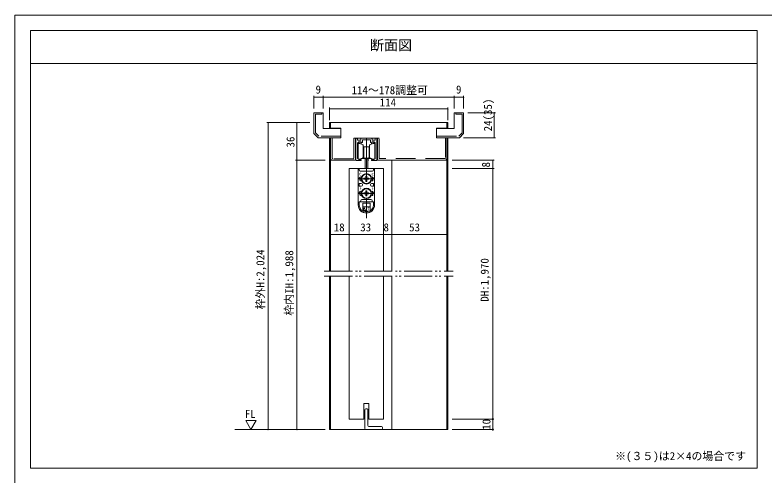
# Model space of a CAD drawing. Units: millimetres on the paper, enlarged 10 times, with parts at other scales. Extents: x -1985 to 2015, y -1370 to 1400.
# Drawn here: x -1985 to 420, y -78 to 1400 of the extents above; entities that cross this region are included whole.
import ezdxf
from ezdxf.enums import TextEntityAlignment as Align

# ---------------------------------------------------------------- set-up
doc = ezdxf.new("R2010")
doc.units = ezdxf.units.MM
doc.header["$LTSCALE"] = 10
doc.header["$PDMODE"] = 32
doc.header["$PDSIZE"] = 4
for name, pattern in [('DOUBLE_CHAIN2', [12.8, 9, -1, 0.6, -0.6, 0.6, -1]), ('USER1', [19.05, 12.7, -6.35]), ('USER2', [9.525, 6.35, -3.175]), ('USER3', [31.75, 15.875, -3.175, 3.175, -3.175, 3.175, -3.175])]:
    doc.linetypes.add(name, pattern=pattern)
doc.layers.add('1-1_0', color=7, linetype='Continuous', lineweight=20)
doc.layers.add('2-0_18', color=7, linetype='Continuous', lineweight=20)
doc.styles.add('ＭＳ ゴシック', font='')
doc.styles.get('ＭＳ ゴシック').set_extended_font_data('MS Gothic')

msp = doc.modelspace()

# ---------------------------------------------------------------- linework, layer by layer
at = {"layer": '1-1_0'}
for p, q in [((-1935, 1350), (395, 1350)), ((395, -52.5), (395, 1350)), ((-1935, 1245), (395, 1245))]:
    msp.add_line(p, q, dxfattribs=at)
for points in [[(2015, -1370), (2015, 1400), (-1985, 1400), (-1985, -1370)], [(395, -52.5), (-1935, -52.5), (-1935, 1350)]]:
    msp.add_lwpolyline(points, dxfattribs=at)
at = {"layer": '2-0_18', "color": 4, "lineweight": 9}
for p, q in [((-1026.55, 1100.02), (-1026.55, 1140.6)), ((-996.03, 1136.43), (-1026.55, 1136.43)), ((-996.55, 1100), (-996.55, 1140.59)), ((-576.55, 1136.42), (-996.55, 1136.42)), ((-576.55, 1100), (-576.55, 1140.59)), ((-576.55, 1100), (-576.55, 1140.59)), ((-546.55, 1136.42), (-576.55, 1136.42)), ((-546.55, 1100), (-546.55, 1140.59)), ((-976.55, 1062.73), (-976.55, 1103.31)), ((-596.55, 1099.15), (-976.55, 1099.15)), ((-596.55, 1062.73), (-596.55, 1103.31)), ((-533.22, 1086.67), (-443.96, 1086.67)), ((-448.13, 1006.67), (-448.13, 1086.67)), ((-1039.88, 1055), (-1177.86, 1055)), ((-1173.7, 1055), (-1173.7, 71.19)), ((-1039.88, 1055), (-1085.25, 1055)), ((-1081.08, 935), (-1081.08, 1055)), ((-546.55, 1006.67), (-443.96, 1006.67)), ((-989.88, 935), (-1085.25, 935)), ((-1081.08, 935), (-1081.08, 71.19)), ((-583.22, 935), (-448.56, 935)), ((-452.72, 907.35), (-452.72, 935)), ((-583.22, 908.34), (-448.56, 908.34)), ((-452.72, 907.35), (-452.72, 104.52)), ((-913.22, 696.78), (-973.22, 696.78)), ((-913.22, 696.78), (-803.22, 696.78)), ((-803.22, 696.78), (-599.88, 696.78)), ((-583.22, 104.52), (-452.72, 104.52)), ((-452.72, 104.52), (-452.72, 71.19)), ((-989.88, 71.19), (-1279.74, 71.19)), ((-583.22, 71.19), (-452.72, 71.19))]:
    msp.add_line(p, q, dxfattribs=at)
at = {"layer": '2-0_18'}
for p, q in [((-1026.55, 1020), (-1026.55, 1086.67)), ((-1026.55, 1086.67), (-996.55, 1086.67)), ((-996.55, 1036.67), (-996.55, 1086.67)), ((-576.55, 1036.67), (-576.55, 1086.67)), ((-546.55, 1086.67), (-576.55, 1086.67)), ((-546.55, 1020), (-546.55, 1086.67)), ((-939.88, 1036.67), (-996.55, 1036.67)), ((-973.22, 1055), (-976.55, 1055)), ((-976.55, 1055), (-976.55, 1036.67)), ((-973.22, 1055), (-833.22, 1055)), ((-973.22, 1055), (-973.22, 1037.67)), ((-739.88, 1055), (-973.22, 1055)), ((-973.22, 1055), (-973.22, 1037.67)), ((-939.88, 1037.67), (-973.22, 1037.67)), ((-939.88, 1037.67), (-939.88, 1006.67)), ((-939.88, 1036.67), (-939.88, 1006.67)), ((-833.22, 1055), (-599.88, 1055)), ((-599.88, 1055), (-739.88, 1055)), ((-633.22, 1006.67), (-633.22, 1037.67)), ((-599.88, 1037.67), (-633.22, 1037.67)), ((-633.22, 1037.67), (-633.22, 1006.67)), ((-633.22, 1036.67), (-576.55, 1036.67)), ((-633.22, 1036.67), (-633.22, 1006.67)), ((-633.22, 1036.67), (-633.22, 1006.67)), ((-596.55, 1055), (-599.88, 1055)), ((-599.88, 1055), (-599.88, 1037.67)), ((-599.88, 1037.67), (-599.88, 1055)), ((-596.55, 1055), (-596.55, 1036.67)), ((-1013.22, 1006.67), (-1026.55, 1020)), ((-559.88, 1006.67), (-546.55, 1020)), ((-939.88, 1006.67), (-1013.22, 1006.67)), ((-976.55, 1006.67), (-976.55, 579.52)), ((-973.22, 1006.67), (-973.22, 579.52)), ((-939.88, 1006.67), (-973.22, 1006.67)), ((-973.22, 1006.67), (-973.22, 938.34)), ((-893.35, 935), (-893.35, 1005)), ((-893.35, 1005), (-822.86, 1005)), ((-822.86, 1005), (-822.86, 935)), ((-817.3, 1005), (-822.86, 1005)), ((-599.88, 1006.67), (-633.22, 1006.67)), ((-633.22, 1006.67), (-559.88, 1006.67)), ((-599.88, 1006.67), (-599.88, 579.52)), ((-599.88, 938.34), (-599.88, 1006.67)), ((-596.55, 1006.67), (-596.55, 579.52)), ((-969.88, 935), (-973.22, 938.34)), ((-599.88, 938.34), (-603.22, 935)), ((-989.88, 935), (-1085.25, 935)), ((-973.22, 930), (-973.22, 692.61)), ((-969.88, 935), (-893.35, 935)), ((-822.86, 935), (-603.22, 935)), ((-776.55, 935), (-776.55, 579.52)), ((-599.88, 930), (-599.88, 692.61)), ((-913.22, 908.34), (-913.22, 579.52)), ((-803.22, 908.34), (-913.22, 908.34)), ((-884.54, 908.34), (-884.54, 792)), ((-884.54, 908.34), (-831.87, 908.34)), ((-881.2, 908.34), (-881.2, 903.34)), ((-877.87, 900), (-838.54, 900)), ((-835.2, 908.34), (-835.2, 903.34)), ((-831.87, 908.34), (-831.87, 792)), ((-803.22, 908.34), (-803.22, 579.52)), ((-877.06, 881.67), (-883.2, 875)), ((-879.54, 875), (-883.2, 875)), ((-877.06, 868.34), (-878.47, 868.34)), ((-859.94, 876.74), (-866.37, 876.62)), ((-866.37, 876.62), (-866.37, 873.38)), ((-859.94, 873.27), (-866.37, 873.38)), ((-859.94, 876.74), (-859.82, 883.17)), ((-859.94, 873.27), (-859.82, 866.84)), ((-856.58, 883.17), (-859.82, 883.17)), ((-859.82, 866.84), (-856.58, 866.84)), ((-856.47, 876.74), (-856.58, 883.17)), ((-856.47, 873.27), (-856.58, 866.84)), ((-856.47, 876.74), (-850.04, 876.62)), ((-856.47, 873.27), (-850.04, 873.38)), ((-850.04, 873.38), (-850.04, 876.62)), ((-839.35, 881.67), (-833.2, 875)), ((-839.35, 868.34), (-837.94, 868.34)), ((-836.87, 875), (-833.2, 875)), ((-881.2, 860), (-881.2, 851.67)), ((-874.54, 860), (-881.2, 860)), ((-874.54, 851.67), (-881.2, 851.67)), ((-871.2, 856.67), (-871.2, 855)), ((-845.2, 856.67), (-845.2, 855)), ((-841.87, 860), (-835.2, 860)), ((-841.87, 851.67), (-835.2, 851.67)), ((-835.2, 860), (-835.2, 851.67)), ((-877.06, 835), (-883.2, 828.34)), ((-879.54, 828.34), (-883.2, 828.34)), ((-877.06, 821.67), (-878.47, 821.67)), ((-859.94, 830.07), (-866.37, 829.96)), ((-866.37, 829.96), (-866.37, 826.72)), ((-859.94, 826.61), (-866.37, 826.72)), ((-859.94, 830.07), (-859.82, 836.5)), ((-859.94, 826.61), (-859.82, 820.17)), ((-856.58, 836.5), (-859.82, 836.5)), ((-859.82, 820.17), (-856.58, 820.17)), ((-856.47, 830.07), (-856.58, 836.5)), ((-856.47, 826.61), (-856.58, 820.17)), ((-856.47, 830.07), (-850.04, 829.96)), ((-856.47, 826.61), (-850.04, 826.72)), ((-850.04, 826.72), (-850.04, 829.96)), ((-839.35, 835), (-833.2, 828.34)), ((-839.35, 821.67), (-837.94, 821.67)), ((-836.87, 828.34), (-833.2, 828.34)), ((-881.2, 792), (-881.2, 800)), ((-879.54, 801.67), (-836.87, 801.67)), ((-872.87, 808.34), (-843.54, 808.34)), ((-869.87, 796.67), (-846.54, 796.67)), ((-869.87, 772.18), (-869.87, 796.67)), ((-846.54, 772.18), (-846.54, 796.67)), ((-835.2, 792), (-835.2, 800)), ((-869.87, 785), (-846.54, 785)), ((-868.3, 771.34), (-848.11, 771.34)), ((-868.2, 773.34), (-864.87, 783.34)), ((-868.2, 773.34), (-861.54, 773.34)), ((-861.54, 773.34), (-864.87, 783.34)), ((-913.22, 768.03), (-913.22, 692.61)), ((-913.22, 768.03), (-913.22, 692.61)), ((-803.22, 768.03), (-803.22, 692.61)), ((-803.22, 768.03), (-803.22, 692.61)), ((-976.55, 562.85), (-976.55, 71.19)), ((-973.22, 562.85), (-973.22, 71.19)), ((-913.22, 562.85), (-913.22, 104.52)), ((-803.22, 562.85), (-803.22, 104.52)), ((-776.55, 562.85), (-776.55, 71.19)), ((-599.88, 562.85), (-599.88, 71.19)), ((-596.55, 562.85), (-596.55, 71.19)), ((-849.88, 154.52), (-866.55, 154.52)), ((-866.55, 104.52), (-866.55, 154.52)), ((-849.88, 104.52), (-849.88, 154.52)), ((-863.22, 74.19), (-863.22, 134.85)), ((-860.22, 137.85), (-856.22, 137.85)), ((-853.22, 134.85), (-853.22, 84.19)), ((-913.22, 104.52), (-866.55, 104.52)), ((-849.88, 104.52), (-803.22, 104.52)), ((-850.22, 81.19), (-809.51, 81.19)), ((-806.51, 74.19), (-806.51, 78.19)), ((-976.55, 71.19), (-596.55, 71.19)), ((-809.51, 71.19), (-860.22, 71.19))]:
    msp.add_line(p, q, dxfattribs=at)
at = {"layer": '2-0_18', "linetype": 'USER2'}
for p, q in [((-898.91, 1005), (-898.91, 938.5)), ((-893.35, 1005), (-898.91, 1005)), ((-817.3, 940), (-817.3, 1005)), ((-898.91, 938.5), (-966.31, 938.5)), ((-605.29, 940), (-817.3, 940))]:
    msp.add_line(p, q, dxfattribs=at)
at = {"layer": '2-0_18', "color": 6, "linetype": 'USER3', "lineweight": 18}
for p, q in [((-891.54, 935), (-891.54, 1003.33)), ((-889.87, 1005), (-888.2, 1005)), ((-886.54, 1003.33), (-886.54, 1000)), ((-886.54, 988.33), (-886.54, 942.33)), ((-884.87, 998.33), (-877.87, 998.33)), ((-876.2, 1000), (-876.2, 1003.33)), ((-871.2, 991.99), (-871.2, 999)), ((-845.2, 999), (-845.2, 991.99)), ((-840.2, 1003.33), (-840.2, 1000)), ((-838.54, 998.33), (-831.54, 998.33)), ((-829.87, 1000), (-829.87, 1003.33)), ((-829.87, 942.33), (-829.87, 988.33)), ((-828.2, 1005), (-826.54, 1005)), ((-824.87, 1003.33), (-824.87, 935)), ((-876.54, 933.33), (-889.87, 933.33)), ((-881.54, 937.33), (-875.87, 937.33)), ((-874.87, 936.33), (-874.87, 935)), ((-841.54, 935), (-841.54, 936.33)), ((-840.54, 937.33), (-834.87, 937.33)), ((-826.54, 933.33), (-839.87, 933.33))]:
    msp.add_line(p, q, dxfattribs=at)
at = {"layer": '2-0_18', "color": 4, "lineweight": 18}
for p, q in [((-884.87, 939.17), (-884.87, 986.83)), ((-878.81, 988.16), (-869.14, 983.46)), ((-837.59, 988.16), (-847.27, 983.46)), ((-831.54, 939.17), (-831.54, 986.83)), ((-868.2, 981.96), (-868.2, 944.04)), ((-848.2, 981.96), (-848.2, 944.04)), ((-869.14, 942.54), (-878.81, 937.84)), ((-847.27, 942.54), (-837.59, 937.84))]:
    msp.add_line(p, q, dxfattribs=at)
at = {"layer": '2-0_18', "lineweight": 18}
for p, q in [((-884.54, 987.2), (-884.54, 987.62)), ((-883.56, 989.98), (-881.69, 991.85)), ((-880.51, 992.33), (-878.2, 992.33)), ((-874.87, 989), (-874.87, 986.24)), ((-841.54, 986.24), (-841.54, 989)), ((-838.2, 992.33), (-835.89, 992.33)), ((-834.72, 991.85), (-832.85, 989.98)), ((-831.87, 987.62), (-831.87, 987.2)), ((-865.2, 978), (-868.2, 978)), ((-866.87, 976.33), (-868.2, 975)), ((-866.87, 943), (-866.87, 976.33)), ((-865.2, 978), (-851.2, 978)), ((-851.2, 978), (-848.2, 978)), ((-848.2, 975), (-849.54, 976.33)), ((-849.54, 976.33), (-849.54, 943)), ((-841.35, 939.67), (-875.05, 939.67)), ((-868.2, 951), (-866.87, 949.67)), ((-851.2, 941.33), (-865.2, 941.33)), ((-849.54, 949.67), (-848.2, 951))]:
    msp.add_line(p, q, dxfattribs=at)
at = {"layer": '2-0_18', "linetype": 'USER1'}
for p, q in [((-858.2, 1005.03), (-858.2, 748.34)), ((-840.2, 875), (-876.2, 875)), ((-840.2, 828.34), (-876.2, 828.34))]:
    msp.add_line(p, q, dxfattribs=at)
at = {"layer": '2-0_18', "color": 3, "lineweight": 18}
for p, q in [((-862.54, 908.34), (-862.54, 939.67)), ((-861.54, 939.33), (-854.87, 939.33)), ((-853.87, 939.67), (-853.87, 908.34)), ((-852.87, 938), (-852.87, 933.33))]:
    msp.add_line(p, q, dxfattribs=at)
at = {"layer": '2-0_18', "linetype": 'DOUBLE_CHAIN2'}
for p, q in [((-993.22, 579.52), (-579.88, 579.52)), ((-993.22, 562.85), (-579.88, 562.85))]:
    msp.add_line(p, q, dxfattribs=at)
at = {"layer": '2-0_18', "linetype": 'USER2'}
for points in [[(-939.88, 1011.67), (-1011.14, 1011.67), (-1021.55, 1022.08), (-1021.55, 1081.67), (-1001.55, 1081.67), (-1001.55, 1086.67)], [(-633.22, 1011.67), (-561.95, 1011.67), (-551.55, 1022.08), (-551.55, 1081.67), (-571.55, 1081.67), (-571.55, 1086.67)], [(-966.31, 938.5), (-968.22, 940.41), (-968.22, 1006.67)], [(-604.88, 1006.67), (-604.88, 940.41), (-605.29, 940)]]:
    msp.add_lwpolyline(points, dxfattribs=at)
at = {"layer": '2-0_18', "color": 6, "linetype": 'USER3', "lineweight": 18}
for points in [[(-872.7, 991.12), (-876.54, 993.33), (-881.54, 993.33)], [(-874.54, 1005), (-858.2, 1005), (-841.87, 1005)], [(-870.2, 1000), (-859.2, 1000), (-858.2, 1001), (-857.2, 1000), (-846.2, 1000)], [(-834.87, 993.33), (-839.87, 993.33), (-843.7, 991.12)]]:
    msp.add_lwpolyline(points, dxfattribs=at)
at = {"layer": '2-0_18', "color": 4, "lineweight": 9}
msp.add_lwpolyline([(-1228.71, 71.19), (-1245.2, 99.87), (-1212.01, 99.87)], close=True, dxfattribs=at)
at = {"layer": '2-0_18'}
for centre, radius in [((-858.2, 875), 16.67), ((-858.2, 875), 15), ((-858.2, 828.34), 16.67), ((-858.2, 828.34), 15)]:
    msp.add_circle(centre, radius, dxfattribs=at)
at = {"layer": '2-0_18', "color": 4, "lineweight": 9}
for centre, start, end in [((-1026.55, 1136.43), 0, 180), ((-1026.55, 1136.43), 180, 0), ((-996.55, 1136.42), 0, 180), ((-996.55, 1136.42), 180, 0), ((-576.55, 1136.42), 0, 180), ((-576.55, 1136.42), 0, 180), ((-576.55, 1136.42), 180, 0), ((-576.55, 1136.42), 180, 0), ((-546.55, 1136.42), 0, 180), ((-546.55, 1136.42), 180, 0), ((-976.55, 1099.15), 0, 180), ((-976.55, 1099.15), 180, 0), ((-596.55, 1099.15), 0, 180), ((-596.55, 1099.15), 180, 0), ((-448.13, 1086.67), 90, 270), ((-448.13, 1086.67), 270, 90), ((-1173.7, 1055), 90, 270), ((-1173.7, 1055), 270, 90), ((-1081.08, 1055), 90, 270), ((-1081.08, 1055), 270, 90), ((-448.13, 1006.67), 90, 270), ((-448.13, 1006.67), 270, 90), ((-1081.08, 935), 90, 270), ((-1081.08, 935), 90, 270), ((-1081.08, 935), 270, 90), ((-1081.08, 935), 270, 90), ((-452.72, 935), 90, 270), ((-452.72, 935), 270, 90), ((-973.22, 696.78), 0, 180), ((-973.22, 696.78), 180, 0), ((-913.22, 696.78), 0, 180), ((-913.22, 696.78), 0, 180), ((-913.22, 696.78), 180, 0), ((-913.22, 696.78), 180, 0), ((-803.22, 696.78), 0, 180), ((-803.22, 696.78), 0, 180), ((-803.22, 696.78), 180, 0), ((-803.22, 696.78), 180, 0), ((-599.88, 696.78), 0, 180), ((-599.88, 696.78), 180, 0), ((-1173.7, 71.19), 90, 270), ((-1173.7, 71.19), 270, 90), ((-1081.08, 71.19), 90, 270), ((-1081.08, 71.19), 270, 90)]:
    msp.add_arc(centre, 0.521, start, end, dxfattribs=at)
at = {"layer": '2-0_18', "color": 6, "linetype": 'USER3', "lineweight": 18}
for centre, radius, start, end in [((-889.87, 1003.33), 1.67, 90, 180), ((-888.2, 1003.33), 1.67, 0, 90), ((-884.87, 1000), 1.67, 180, 270), ((-881.54, 988.33), 5, 90, 180), ((-877.87, 1000), 1.67, 270, 0), ((-874.54, 1003.33), 1.67, 90, 180), ((-872.2, 991.99), 1, 240, 360), ((-870.2, 999), 1, 90, 180), ((-846.2, 999), 1, 360, 90), ((-844.2, 991.99), 1, 180, 300), ((-841.87, 1003.33), 1.67, 0, 90), ((-838.54, 1000), 1.67, 180, 270), ((-834.87, 988.33), 5, 0, 90), ((-831.54, 1000), 1.67, 270, 0), ((-828.2, 1003.33), 1.67, 90, 180), ((-826.54, 1003.33), 1.67, 0, 90), ((-881.54, 942.33), 5, 180, 270), ((-834.87, 942.33), 5, 270, 0), ((-889.87, 935), 1.67, 180, 270), ((-876.54, 935), 1.67, 270, 0), ((-875.87, 936.33), 1, 0, 90), ((-840.54, 936.33), 1, 90, 180), ((-839.87, 935), 1.67, 180, 270), ((-826.54, 935), 1.67, 270, 0)]:
    msp.add_arc(centre, radius, start, end, dxfattribs=at)
at = {"layer": '2-0_18', "color": 4, "lineweight": 18}
for centre, radius, start, end in [((-881, 983.67), 5, 64.05225, 140.70352), ((-835.41, 983.67), 5, 39.29648, 115.94775), ((-869.87, 981.96), 1.67, 0.00001, 64.05226), ((-846.54, 981.96), 1.67, 115.94774, 179.99999), ((-881, 942.33), 5, 219.29648, 295.94775), ((-869.87, 944.04), 1.67, 295.94774, 360), ((-846.54, 944.04), 1.67, 180, 244.05226), ((-835.41, 942.33), 5, 244.05225, 320.70352)]:
    msp.add_arc(centre, radius, start, end, dxfattribs=at)
at = {"layer": '2-0_18', "lineweight": 18}
for centre, radius, start, end in [((-881.2, 987.62), 3.33, 134.99991, 180), ((-880.51, 990.67), 1.67, 90, 134.99991), ((-878.2, 989), 3.33, 0, 90), ((-838.2, 989), 3.33, 90, 180), ((-835.89, 990.67), 1.67, 45, 90), ((-835.2, 987.62), 3.33, 360, 45), ((-865.2, 976.33), 1.67, 90, 180), ((-851.2, 976.33), 1.67, 0, 90), ((-865.2, 943), 1.67, 180, 270), ((-851.2, 943), 1.67, 270, 0)]:
    msp.add_arc(centre, radius, start, end, dxfattribs=at)
at = {"layer": '2-0_18', "color": 3, "lineweight": 18}
for centre, start, end in [((-861.54, 938.33), 90, 180), ((-854.87, 938.33), 0, 90), ((-853.87, 938), 0, 90), ((-853.87, 933.33), 270, 0)]:
    msp.add_arc(centre, 1, start, end, dxfattribs=at)
at = {"layer": '2-0_18'}
for centre, radius, start, end in [((-877.87, 903.34), 3.33, 180, 270), ((-838.54, 903.34), 3.33, 270, 0), ((-858.2, 875), 21.33, 180, 198.20996), ((-858.2, 875), 20, 160.52878, 199.47122), ((-858.2, 875), 20, 340.52878, 19.47122), ((-858.2, 875), 21.33, 341.79004, 0), ((-874.54, 856.67), 3.33, 0, 90), ((-874.54, 855), 3.33, 270, 0), ((-841.87, 856.67), 3.33, 90, 180), ((-841.87, 855), 3.33, 180, 270), ((-858.2, 828.34), 21.33, 180, 198.20996), ((-858.2, 828.34), 20, 160.52878, 199.47122), ((-858.2, 828.34), 20, 340.52878, 19.47122), ((-858.2, 828.34), 21.33, 341.79004, 0), ((-879.54, 800), 1.67, 90, 180), ((-879.54, 805), 3.33, 270, 0), ((-872.87, 805), 3.33, 90, 180), ((-843.54, 805), 3.33, 0, 90), ((-836.87, 805), 3.33, 180, 270), ((-836.87, 800), 1.67, 0, 90), ((-858.2, 792), 26.33, 180, 0), ((-858.2, 791.34), 26.33, 180, 0), ((-858.2, 792), 23, 180, 0), ((-860.22, 134.85), 3, 90, 180), ((-856.22, 134.85), 3, 0, 90), ((-860.22, 74.19), 3, 180, 270), ((-850.22, 84.19), 3, 180, 270), ((-809.51, 78.19), 3, 0, 90), ((-809.51, 74.19), 3, 270, 0)]:
    msp.add_arc(centre, radius, start, end, dxfattribs=at)
at = {"layer": '2-0_18', "color": 4}
for p in [(-452.72, 104.52), (-452.72, 71.19)]:
    msp.add_point(p, dxfattribs=at)

# ---------------------------------------------------------------- texts
at = {"layer": '1-1_0', "style": 'ＭＳ ゴシック'}
msp.add_text('断面図', height=32.99, dxfattribs=at).set_placement((-846.74, 1276.98), align=Align.BOTTOM_LEFT)
at = {"layer": '2-0_18', "style": 'ＭＳ ゴシック'}
for s, p in [('9', (-1021.25, 1140.59)), ('114～178調整可', (-905.66, 1138.51)), ('9', (-570.89, 1140.59)), ('114', (-815.49, 1099.15)), ('18', (-962.77, 698.86)), ('33', (-877.77, 698.86)), ('8', (-803.22, 698.86)), ('53', (-721.1, 698.86)), ('FL', (-1248.16, 100.98)), ('※(３５)は2×4の場合です', (-60.5, -34.22))]:
    msp.add_text(s, height=25.66, dxfattribs=at).set_placement(p, align=Align.BOTTOM_LEFT)
for s, p in [('24(35)', (-448.13, 1027.12)), ('36', (-1081.08, 975.45)), ('8', (-454.29, 911.41)), ('枠外H:2,024', (-1177.77, 456.43)), ('枠内IH:1,988', (-1085.16, 436.4)), ('DH:1,970', (-458.57, 481)), ('10', (-452.72, 70.35))]:
    msp.add_text(s, height=25.66, rotation=90, dxfattribs=at).set_placement(p, align=Align.BOTTOM_LEFT)
for s, height, width, p in [('右', 7.33, 0.75, (-881.66, 884.69)), ('左', 7.33, 0.75, (-842.33, 884.69)), ('上', 7.33, 0.75, (-881.66, 838.02)), ('下', 7.33, 0.75, (-842.33, 838.02)), ('外す', 7.331, 0.55, (-860.16, 773.2))]:
    msp.add_text(s, height=height, dxfattribs=dict(at, width=width)).set_placement(p, align=Align.BOTTOM_LEFT)

doc.saveas('drawing.dxf')
